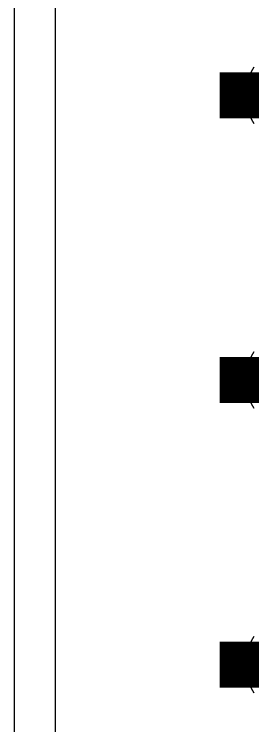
# Model space of a CAD drawing. Extents: x -11880 to 11880, y -14992 to 14992.
# Drawn here: x -11880 to -11648, y -11712 to -11019 of the extents above; entities that cross this region are included whole.
import ezdxf

# ---------------------------------------------------------------- set-up
doc = ezdxf.new("R2010")
doc.units = 0
doc.header["$MEASUREMENT"] = 0
for name, color, linetype in [('OUTLINE', 30, 'CONTINUOUS'), ('RDL1_FS', 34, 'CONTINUOUS'), ('RDL_BS', 160, 'CONTINUOUS')]:
    doc.layers.add(name, color=color, linetype=linetype)

msp = doc.modelspace()

# ---------------------------------------------------------------- linework, layer by layer
at = {"layer": 'OUTLINE'}
for points in [[(-11880, -14992.5), (11880, -14992.5), (11880, 14992.5), (-11880, 14992.5)], [(-11840, -14952.5), (11840, -14952.5), (11840, 14952.5), (-11840, 14952.5)]]:
    msp.add_lwpolyline(points, close=True, dxfattribs=at)
at = {"layer": 'RDL1_FS'}
for points in [[(-11679.998, -11098.335, 45, 45, 0), (-11607.998, -11098.335, 45, 45, 0)], [(-11679.998, -11375.46, 45, 45, 0), (-11607.998, -11375.46, 45, 45, 0)], [(-11679.998, -11652.59, 45, 45, 0), (-11607.998, -11652.59, 45, 45, 0)]]:
    msp.add_lwpolyline(points, format="xyseb", dxfattribs=at)
at = {"layer": 'RDL_BS'}
for points in [[(-11646.383, -11126.112), (-11648.875, -11121.45), (-11650.906, -11116.54), (-11652.437, -11111.5), (-11653.483, -11106.273), (-11654, -11100.979), (-11654, -11095.691), (-11653.483, -11090.397), (-11652.437, -11085.17), (-11650.906, -11080.13), (-11648.875, -11075.22), (-11646.383, -11070.558)], [(-11646.383, -11403.237), (-11648.875, -11398.575), (-11650.906, -11393.665), (-11652.437, -11388.625), (-11653.483, -11383.398), (-11654, -11378.104), (-11654, -11372.816), (-11653.483, -11367.522), (-11652.437, -11362.295), (-11650.906, -11357.255), (-11648.875, -11352.345), (-11646.383, -11347.683)], [(-11646.383, -11680.367), (-11648.875, -11675.705), (-11650.906, -11670.795), (-11652.437, -11665.755), (-11653.483, -11660.528), (-11654, -11655.234), (-11654, -11649.946), (-11653.483, -11644.652), (-11652.437, -11639.425), (-11650.906, -11634.385), (-11648.875, -11629.475), (-11646.383, -11624.813)]]:
    msp.add_lwpolyline(points, dxfattribs=at)

doc.saveas('drawing.dxf')
